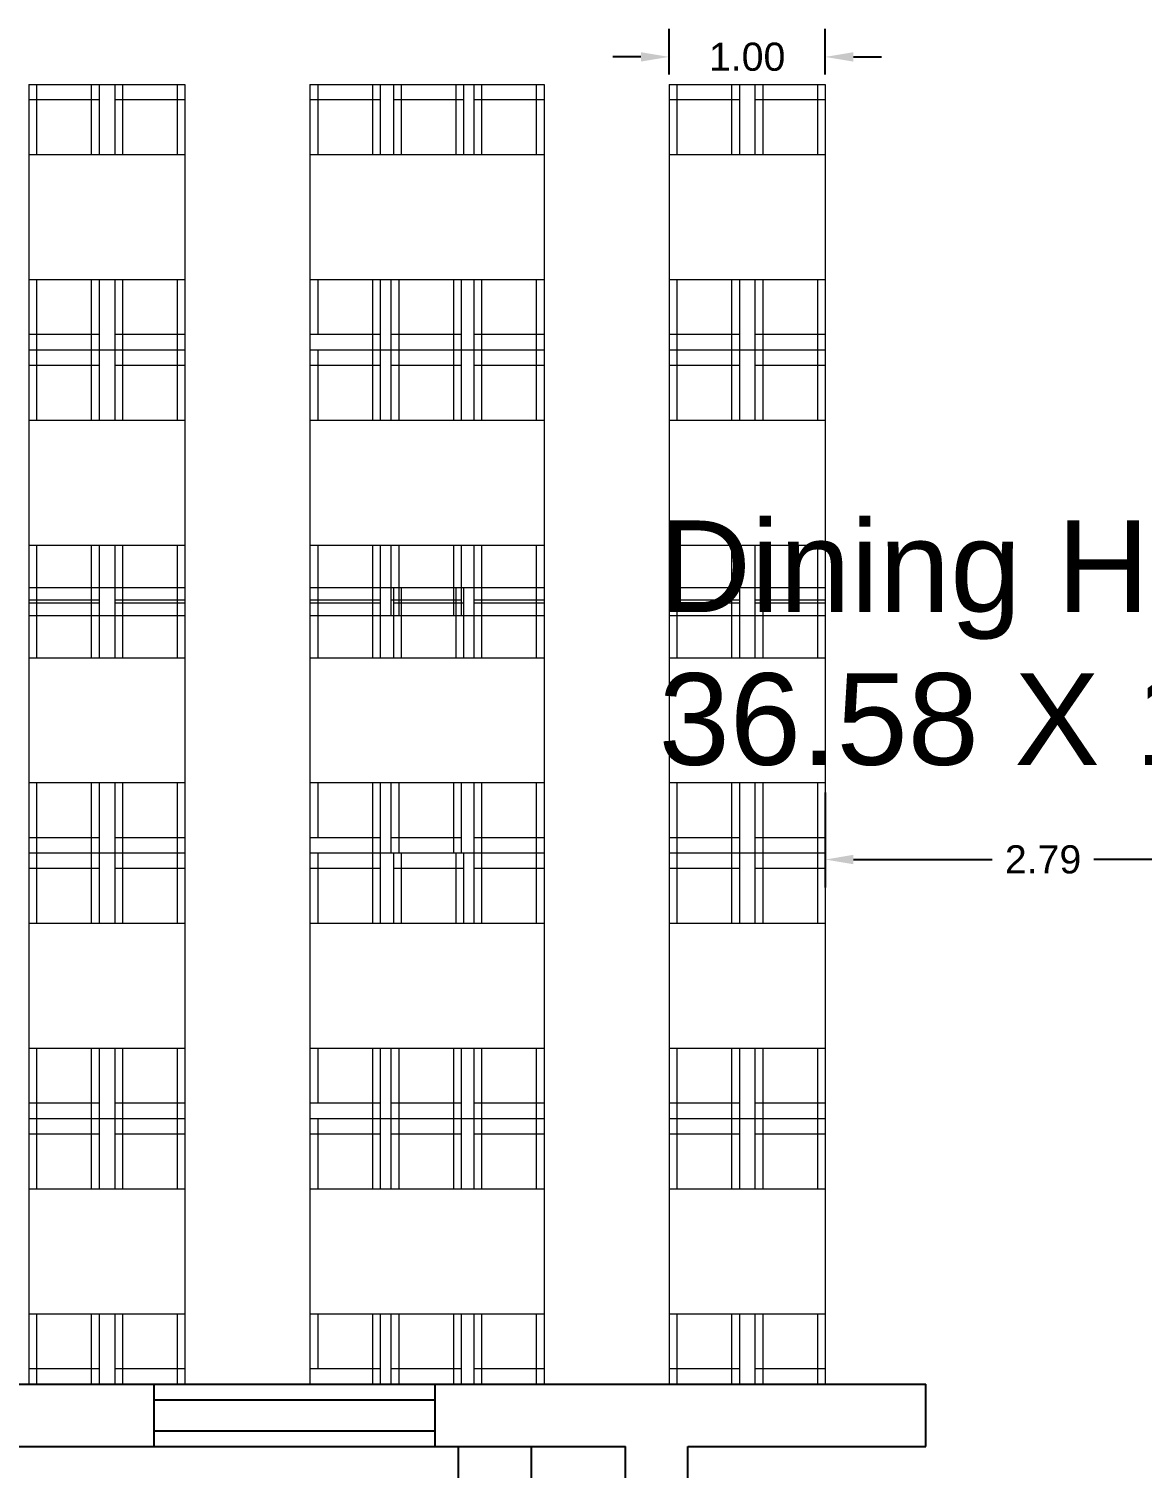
# Model space of a CAD drawing. Header units: inches. Extents: x 101 to 668, y -217 to 99.
# Drawn here: x 319.55 to 326.68, y 70.1 to 79.31 of the extents above; entities that cross this region are included whole.
import ezdxf

# ---------------------------------------------------------------- set-up
doc = ezdxf.new("R2010")
doc.units = ezdxf.units.IN
doc.header["$MEASUREMENT"] = 0
doc.layers.add('FUR', color=1, linetype='Continuous', lineweight=15)
doc.styles.get("Standard").update_dxf_attribs({"font": 'arial.ttf'})
doc.dimstyles.get("Standard").update_dxf_attribs({"dimtxt": 0.18, "dimasz": 0.18, "dimexe": 0.18, "dimexo": 0.0625, "dimgap": 0.09, "dimtad": 0, "dimtih": 1, "dimtoh": 1, "dimdec": 4, "dimzin": 0, "dimdsep": 46, "dimtxsty": 'Standard', "dimcen": 0.09, "dimadec": 0, "dimazin": 0, "dimtfac": 1, "dimtdec": 4, "dimtofl": 0, "dimtmove": 0, "dimatfit": 3, "dimfxl": 1, "dimtolj": 1, "dimtzin": 0, "dimarcsym": 0})

# ---------------------------------------------------------------- blocks, each defined once
blk = doc.blocks.new('*D166')
at = {"color": 0, "lineweight": -2}
for p, q in [((324.6482, 74.4231), (324.6482, 73.8135)), ((327.4382, 74.4231), (327.4382, 73.8135)), ((324.8282, 73.9935), (325.7177, 73.9935)), ((327.2582, 73.9935), (326.3687, 73.9935))]:
    blk.add_line(p, q, dxfattribs=at)
at = {"color": 0}
for points in [[(324.8282, 74.0235), (324.8282, 73.9635), (324.6482, 73.9935)], [(327.2582, 74.0235), (327.2582, 73.9635), (327.4382, 73.9935)]]:
    blk.add_solid(points, dxfattribs=at)
at = {"layer": 'Defpoints', "color": 0}
for p in [(324.6482, 74.4856), (327.4382, 74.4856), (327.4382, 73.9935)]:
    blk.add_point(p, dxfattribs=at)
at = {"color": 0, "insert": (326.0432, 73.9935), "char_height": 0.18, "attachment_point": 5}
blk.add_mtext('\\A1;2.79', dxfattribs=at)
blk = doc.blocks.new('*D162')
at = {"color": 0, "lineweight": -2}
for p, q in [((323.6482, 79.0181), (323.6482, 79.3114)), ((324.6482, 79.0181), (324.6482, 79.3114)), ((323.4682, 79.1314), (323.2882, 79.1314)), ((324.8282, 79.1314), (325.0082, 79.1314))]:
    blk.add_line(p, q, dxfattribs=at)
at = {"color": 0}
for points in [[(323.4682, 79.1614), (323.4682, 79.1014), (323.6482, 79.1314)], [(324.8282, 79.1614), (324.8282, 79.1014), (324.6482, 79.1314)]]:
    blk.add_solid(points, dxfattribs=at)
at = {"layer": 'Defpoints', "color": 0}
for p in [(324.6482, 79.1314), (323.6482, 78.9556), (324.6482, 78.9556)]:
    blk.add_point(p, dxfattribs=at)
at = {"color": 0, "insert": (324.1482, 79.1314), "char_height": 0.18, "attachment_point": 5}
blk.add_mtext('\\A1;1.00', dxfattribs=at)

msp = doc.modelspace()

# ---------------------------------------------------------------- linework, layer by layer
for p, q in [((307.74818, 70.63562), (325.29318, 70.63562)), ((320.34818, 70.63562), (320.34818, 70.23562)), ((320.34818, 70.63562), (320.34818, 70.23562)), ((322.14818, 70.63562), (322.14818, 70.23562)), ((325.29318, 70.23562), (325.29318, 70.63562)), ((320.34818, 70.53562), (322.14818, 70.53562)), ((320.34818, 70.33562), (322.14818, 70.33562)), ((307.34818, 70.23562), (323.36818, 70.23562)), ((320.34818, 70.23562), (320.34818, 70.23562)), ((322.29818, 70.23562), (322.29818, 69.63562)), ((322.76818, 65.28562), (322.76818, 70.23562)), ((323.36818, 65.28562), (323.36818, 70.23562)), ((323.76818, 70.23562), (325.29318, 70.23562)), ((323.76818, 65.68562), (323.76818, 70.23562))]:
    msp.add_line(p, q)
at = {"layer": 'FUR', "lineweight": 20}
for p, q in [((319.54818, 78.95562), (319.54818, 77.25562)), ((319.54818, 78.95562), (319.99818, 78.95562)), ((319.54818, 78.95562), (320.54818, 78.95562)), ((319.59818, 78.95562), (319.59818, 78.50562)), ((319.94818, 78.95562), (319.94818, 78.50562)), ((319.99818, 78.95562), (319.99818, 78.50562)), ((320.09818, 78.95562), (320.54818, 78.95562)), ((320.09818, 78.95562), (320.09818, 78.50562)), ((320.14818, 78.95562), (320.14818, 78.50562)), ((320.49818, 78.95562), (320.49818, 78.50562)), ((320.54818, 78.95562), (320.54818, 78.50562)), ((320.54818, 78.95562), (320.54818, 77.70562)), ((321.34818, 78.95562), (321.34818, 77.70562)), ((321.34818, 78.95562), (321.34818, 78.50562)), ((321.34818, 78.95562), (321.79818, 78.95562)), ((321.34818, 78.95562), (322.84818, 78.95562)), ((321.39818, 78.95562), (321.39818, 78.50562)), ((321.74818, 78.95562), (321.74818, 78.50562)), ((321.79818, 78.95562), (321.79818, 78.50562)), ((321.88283, 78.95562), (321.88283, 78.50562)), ((321.93283, 78.95562), (321.93283, 78.50562)), ((321.99818, 78.95562), (322.44818, 78.95562)), ((322.28283, 78.95562), (322.28283, 78.50562)), ((322.33283, 78.95562), (322.33283, 78.50562)), ((322.39818, 78.95562), (322.39818, 78.50562)), ((322.44818, 78.95562), (322.44818, 78.50562)), ((322.79818, 78.95562), (322.79818, 78.50562)), ((322.84818, 78.95562), (322.84818, 77.25562)), ((322.84818, 78.95562), (322.84818, 78.50562)), ((323.64818, 78.95562), (323.64818, 77.25562)), ((323.64818, 78.95562), (323.64818, 77.25562)), ((323.64818, 78.95562), (324.09818, 78.95562)), ((323.64818, 78.95562), (324.64818, 78.95562)), ((323.64818, 78.95562), (323.64818, 77.25562)), ((323.64818, 78.95562), (324.09818, 78.95562)), ((323.64818, 78.95562), (324.64818, 78.95562)), ((323.69818, 78.95562), (323.69818, 78.50562)), ((323.69818, 78.95562), (323.69818, 78.50562)), ((324.04818, 78.95562), (324.04818, 78.50562)), ((324.04818, 78.95562), (324.04818, 78.50562)), ((324.09818, 78.95562), (324.09818, 78.50562)), ((324.09818, 78.95562), (324.09818, 78.50562)), ((324.19818, 78.95562), (324.64818, 78.95562)), ((324.19818, 78.95562), (324.19818, 78.50562)), ((324.19818, 78.95562), (324.64818, 78.95562)), ((324.19818, 78.95562), (324.19818, 78.50562)), ((324.24818, 78.95562), (324.24818, 78.50562)), ((324.24818, 78.95562), (324.24818, 78.50562)), ((324.59818, 78.95562), (324.59818, 78.50562)), ((324.59818, 78.95562), (324.59818, 78.50562)), ((324.64818, 78.95562), (324.64818, 78.50562)), ((324.64818, 78.95562), (324.64818, 77.70562)), ((324.64818, 78.95562), (324.64818, 78.50562)), ((324.64818, 78.95562), (324.64818, 77.70562)), ((319.99818, 78.85562), (319.54818, 78.85562)), ((320.54818, 78.85562), (320.09818, 78.85562)), ((321.79818, 78.85562), (321.34818, 78.85562)), ((322.33283, 78.85562), (321.88283, 78.85562)), ((322.84818, 78.85562), (322.39818, 78.85562)), ((324.09818, 78.85562), (323.64818, 78.85562)), ((324.09818, 78.85562), (323.64818, 78.85562)), ((324.64818, 78.85562), (324.19818, 78.85562)), ((324.64818, 78.85562), (324.19818, 78.85562)), ((320.09818, 78.70562), (320.09818, 78.50562)), ((321.34818, 78.70562), (321.34818, 78.50562)), ((321.88283, 78.70562), (321.88283, 78.50562)), ((324.19818, 78.70562), (324.19818, 78.50562)), ((324.19818, 78.70562), (324.19818, 78.50562)), ((319.54818, 78.50562), (320.09818, 78.50562)), ((320.09818, 78.50562), (320.54818, 78.50562)), ((321.34818, 78.50562), (321.88283, 78.50562)), ((321.34818, 78.50562), (321.34818, 77.70562)), ((321.88283, 78.50562), (322.39818, 78.50562)), ((322.39818, 78.50562), (322.84818, 78.50562)), ((323.64818, 78.50562), (324.19818, 78.50562)), ((323.64818, 78.50562), (324.19818, 78.50562)), ((324.19818, 78.50562), (324.64818, 78.50562)), ((324.19818, 78.50562), (324.64818, 78.50562)), ((319.54818, 77.70562), (320.09818, 77.70562)), ((319.59818, 77.70562), (319.59818, 77.25562)), ((319.94818, 77.70562), (319.94818, 77.25562)), ((319.99818, 77.70562), (319.99818, 77.25562)), ((320.09818, 77.70562), (320.54818, 77.70562)), ((320.09818, 77.70562), (320.09818, 77.25562)), ((320.14818, 77.70562), (320.14818, 77.25562)), ((320.49818, 77.70562), (320.49818, 77.25562)), ((320.54818, 77.70562), (320.54818, 77.25562)), ((320.54818, 77.70562), (320.54818, 77.25562)), ((321.34818, 77.70562), (321.86739, 77.70562)), ((321.34818, 77.70562), (321.34818, 77.25562)), ((321.39818, 77.70562), (321.39818, 77.35562)), ((321.74818, 77.70562), (321.74818, 77.25562)), ((321.79818, 77.70562), (321.79818, 77.25562)), ((321.86739, 77.70562), (322.39818, 77.70562)), ((321.86739, 77.70562), (321.86739, 77.25562)), ((321.91739, 77.70562), (321.91739, 77.25562)), ((322.26739, 77.70562), (322.26739, 77.25562)), ((322.31739, 77.70562), (322.31739, 77.25562)), ((322.39818, 77.70562), (322.84818, 77.70562)), ((322.39818, 77.70562), (322.39818, 77.25562)), ((322.44818, 77.70562), (322.44818, 77.25562)), ((322.79818, 77.70562), (322.79818, 77.25562)), ((322.84818, 77.70562), (322.84818, 77.25562)), ((323.64818, 77.70562), (324.19818, 77.70562)), ((323.64818, 77.70562), (324.19818, 77.70562)), ((323.69818, 77.70562), (323.69818, 77.25562)), ((323.69818, 77.70562), (323.69818, 77.25562)), ((324.04818, 77.70562), (324.04818, 77.25562)), ((324.04818, 77.70562), (324.04818, 77.25562)), ((324.09818, 77.70562), (324.09818, 77.25562)), ((324.09818, 77.70562), (324.09818, 77.25562)), ((324.19818, 77.70562), (324.64818, 77.70562)), ((324.19818, 77.70562), (324.19818, 77.25562)), ((324.19818, 77.70562), (324.64818, 77.70562)), ((324.19818, 77.70562), (324.19818, 77.25562)), ((324.24818, 77.70562), (324.24818, 77.25562)), ((324.24818, 77.70562), (324.24818, 77.25562)), ((324.59818, 77.70562), (324.59818, 77.25562)), ((324.59818, 77.70562), (324.59818, 77.25562)), ((324.64818, 77.70562), (324.64818, 77.25562)), ((324.64818, 77.70562), (324.64818, 77.25562)), ((324.64818, 77.70562), (324.64818, 77.25562)), ((324.64818, 77.70562), (324.64818, 77.25562)), ((319.54818, 77.35562), (319.99818, 77.35562)), ((320.09818, 77.35562), (320.54818, 77.35562)), ((321.34818, 77.35562), (321.79818, 77.35562)), ((321.86739, 77.35562), (322.31739, 77.35562)), ((322.39818, 77.35562), (322.84818, 77.35562)), ((323.64818, 77.35562), (324.09818, 77.35562)), ((323.64818, 77.35562), (324.09818, 77.35562)), ((324.19818, 77.35562), (324.64818, 77.35562)), ((324.19818, 77.35562), (324.64818, 77.35562)), ((319.54818, 77.25562), (319.99818, 77.25562)), ((319.54818, 77.25562), (320.54818, 77.25562)), ((319.54818, 77.25562), (319.54818, 75.55562)), ((319.54818, 77.25562), (319.54818, 75.55562)), ((319.54818, 77.25562), (319.99818, 77.25562)), ((319.54818, 77.25562), (320.54818, 77.25562)), ((319.59818, 77.25562), (319.59818, 76.80562)), ((319.94818, 77.25562), (319.94818, 76.80562)), ((319.99818, 77.25562), (319.99818, 76.80562)), ((320.09818, 77.25562), (320.54818, 77.25562)), ((320.09818, 77.25562), (320.09818, 76.80562)), ((320.14818, 77.25562), (320.14818, 76.80562)), ((320.19818, 77.25562), (320.54818, 77.25562)), ((320.49818, 77.25562), (320.49818, 76.80562)), ((320.54818, 77.25562), (320.54818, 76.80562)), ((320.54818, 77.25562), (320.54818, 76.00562)), ((321.34818, 77.25562), (321.79818, 77.25562)), ((321.34818, 77.25562), (322.84818, 77.25562)), ((321.34818, 77.25562), (321.34818, 76.00562)), ((321.34818, 77.25562), (321.34818, 76.80562)), ((321.34818, 77.25562), (321.79818, 77.25562)), ((321.34818, 77.25562), (322.84818, 77.25562)), ((321.39818, 77.25562), (321.39818, 76.80562)), ((321.74818, 77.25562), (321.74818, 76.80562)), ((321.79818, 77.25562), (321.79818, 76.80562)), ((321.86739, 77.25562), (321.86739, 76.80562)), ((321.91739, 77.25562), (321.91739, 76.80562)), ((321.99818, 77.25562), (322.44818, 77.25562)), ((321.99818, 77.25562), (322.44818, 77.25562)), ((322.26739, 77.25562), (322.26739, 76.80562)), ((322.31739, 77.25562), (322.31739, 76.80562)), ((322.39818, 77.25562), (322.39818, 76.80562)), ((322.44818, 77.25562), (322.44818, 76.80562)), ((322.79818, 77.25562), (322.79818, 76.80562)), ((322.84818, 77.25562), (322.84818, 75.55562)), ((322.84818, 77.25562), (322.84818, 76.80562)), ((323.64818, 77.25562), (324.09818, 77.25562)), ((323.64818, 77.25562), (324.64818, 77.25562)), ((323.64818, 77.25562), (324.09818, 77.25562)), ((323.64818, 77.25562), (324.64818, 77.25562)), ((323.64818, 77.25562), (323.64818, 75.55562)), ((323.64818, 77.25562), (323.64818, 75.55562)), ((323.64818, 77.25562), (324.09818, 77.25562)), ((323.64818, 77.25562), (324.64818, 77.25562)), ((323.69818, 77.25562), (323.69818, 76.80562)), ((324.04818, 77.25562), (324.04818, 76.80562)), ((324.09818, 77.25562), (324.09818, 76.80562)), ((324.19818, 77.25562), (324.64818, 77.25562)), ((324.19818, 77.25562), (324.19818, 76.80562)), ((324.24818, 77.25562), (324.24818, 76.80562)), ((324.29818, 77.25562), (324.64818, 77.25562)), ((324.29818, 77.25562), (324.64818, 77.25562)), ((324.59818, 77.25562), (324.59818, 76.80562)), ((324.64818, 77.25562), (324.64818, 76.80562)), ((324.64818, 77.25562), (324.64818, 76.00562)), ((319.99818, 77.15562), (319.54818, 77.15562)), ((320.54818, 77.15562), (320.09818, 77.15562)), ((321.79818, 77.15562), (321.34818, 77.15562)), ((322.31739, 77.15562), (321.86739, 77.15562)), ((322.84818, 77.15562), (322.39818, 77.15562)), ((324.09818, 77.15562), (323.64818, 77.15562)), ((324.64818, 77.15562), (324.19818, 77.15562)), ((320.09818, 77.00562), (320.09818, 76.80562)), ((321.34818, 77.00562), (321.34818, 76.80562)), ((324.19818, 77.00562), (324.19818, 76.80562)), ((319.54818, 76.80562), (320.09818, 76.80562)), ((320.09818, 76.80562), (320.54818, 76.80562)), ((321.34818, 76.80562), (321.88283, 76.80562)), ((321.34818, 76.80562), (321.34818, 76.00562)), ((321.88283, 76.80562), (322.39818, 76.80562)), ((322.39818, 76.80562), (322.84818, 76.80562)), ((323.64818, 76.80562), (324.19818, 76.80562)), ((324.19818, 76.80562), (324.64818, 76.80562)), ((319.54818, 76.00562), (320.09818, 76.00562)), ((319.59818, 76.00562), (319.59818, 75.55562)), ((319.94818, 76.00562), (319.94818, 75.55562)), ((319.99818, 76.00562), (319.99818, 75.55562)), ((320.09818, 76.00562), (320.54818, 76.00562)), ((320.09818, 76.00562), (320.09818, 75.55562)), ((320.14818, 76.00562), (320.14818, 75.55562)), ((320.49818, 76.00562), (320.49818, 75.55562)), ((320.54818, 76.00562), (320.54818, 75.55562)), ((320.54818, 76.00562), (320.54818, 75.55562)), ((321.34818, 76.00562), (321.86739, 76.00562)), ((321.34818, 76.00562), (321.34818, 75.55562)), ((321.39818, 76.00562), (321.39818, 75.65562)), ((321.74818, 76.00562), (321.74818, 75.55562)), ((321.79818, 76.00562), (321.79818, 75.55562)), ((321.86739, 76.00562), (322.39818, 76.00562)), ((321.86739, 76.00562), (321.86739, 75.55562)), ((321.91739, 76.00562), (321.91739, 75.55562)), ((322.26739, 76.00562), (322.26739, 75.55562)), ((322.31739, 76.00562), (322.31739, 75.55562)), ((322.39818, 76.00562), (322.84818, 76.00562)), ((322.39818, 76.00562), (322.39818, 75.55562)), ((322.44818, 76.00562), (322.44818, 75.55562)), ((322.79818, 76.00562), (322.79818, 75.55562)), ((322.84818, 76.00562), (322.84818, 75.55562)), ((323.64818, 76.00562), (324.19818, 76.00562)), ((323.69818, 76.00562), (323.69818, 75.55562)), ((324.04818, 76.00562), (324.04818, 75.55562)), ((324.09818, 76.00562), (324.09818, 75.55562)), ((324.19818, 76.00562), (324.64818, 76.00562)), ((324.19818, 76.00562), (324.19818, 75.55562)), ((324.24818, 76.00562), (324.24818, 75.55562)), ((324.59818, 76.00562), (324.59818, 75.55562)), ((324.64818, 76.00562), (324.64818, 75.55562)), ((324.64818, 76.00562), (324.64818, 75.55562)), ((319.54818, 75.73562), (319.54818, 74.03562)), ((319.54818, 75.73562), (319.99818, 75.73562)), ((319.54818, 75.73562), (320.54818, 75.73562)), ((319.54818, 75.65562), (319.99818, 75.65562)), ((319.59818, 75.73562), (319.59818, 75.28562)), ((319.94818, 75.73562), (319.94818, 75.28562)), ((319.99818, 75.73562), (319.99818, 75.28562)), ((320.09818, 75.73562), (320.54818, 75.73562)), ((320.09818, 75.73562), (320.09818, 75.28562)), ((320.09818, 75.65562), (320.54818, 75.65562)), ((320.14818, 75.73562), (320.14818, 75.28562)), ((320.49818, 75.73562), (320.49818, 75.28562)), ((320.54818, 75.73562), (320.54818, 75.28562)), ((320.54818, 75.73562), (320.54818, 74.48562)), ((321.34818, 75.73562), (321.34818, 74.48562)), ((321.34818, 75.73562), (321.34818, 75.28562)), ((321.34818, 75.73562), (321.79818, 75.73562)), ((321.34818, 75.73562), (322.84818, 75.73562)), ((321.34818, 75.65562), (321.79818, 75.65562)), ((321.39818, 75.73562), (321.39818, 75.28562)), ((321.74818, 75.73562), (321.74818, 75.28562)), ((321.79818, 75.73562), (321.79818, 75.28562)), ((321.86739, 75.65562), (322.31739, 75.65562)), ((321.88283, 75.73562), (321.88283, 75.28562)), ((321.93283, 75.73562), (321.93283, 75.28562)), ((321.99818, 75.73562), (322.44818, 75.73562)), ((322.28283, 75.73562), (322.28283, 75.28562)), ((322.33283, 75.73562), (322.33283, 75.28562)), ((322.39818, 75.73562), (322.39818, 75.28562)), ((322.39818, 75.65562), (322.84818, 75.65562)), ((322.44818, 75.73562), (322.44818, 75.28562)), ((322.79818, 75.73562), (322.79818, 75.28562)), ((322.84818, 75.73562), (322.84818, 74.03562)), ((322.84818, 75.73562), (322.84818, 75.28562)), ((323.64818, 75.73562), (323.64818, 74.03562)), ((323.64818, 75.73562), (323.64818, 74.03562)), ((323.64818, 75.73562), (324.09818, 75.73562)), ((323.64818, 75.73562), (324.64818, 75.73562)), ((323.64818, 75.73562), (323.64818, 74.03562)), ((323.64818, 75.73562), (324.09818, 75.73562)), ((323.64818, 75.73562), (324.64818, 75.73562)), ((323.64818, 75.65562), (324.09818, 75.65562)), ((323.69818, 75.73562), (323.69818, 75.28562)), ((323.69818, 75.73562), (323.69818, 75.28562)), ((324.04818, 75.73562), (324.04818, 75.28562)), ((324.04818, 75.73562), (324.04818, 75.28562)), ((324.09818, 75.73562), (324.09818, 75.28562)), ((324.09818, 75.73562), (324.09818, 75.28562)), ((324.19818, 75.73562), (324.64818, 75.73562)), ((324.19818, 75.73562), (324.19818, 75.28562)), ((324.19818, 75.73562), (324.64818, 75.73562)), ((324.19818, 75.73562), (324.19818, 75.28562)), ((324.19818, 75.65562), (324.64818, 75.65562)), ((324.24818, 75.73562), (324.24818, 75.28562)), ((324.24818, 75.73562), (324.24818, 75.28562)), ((324.59818, 75.73562), (324.59818, 75.28562)), ((324.59818, 75.73562), (324.59818, 75.28562)), ((324.64818, 75.73562), (324.64818, 75.28562)), ((324.64818, 75.73562), (324.64818, 74.48562)), ((324.64818, 75.73562), (324.64818, 75.28562)), ((324.64818, 75.73562), (324.64818, 74.48562)), ((319.99818, 75.63562), (319.54818, 75.63562)), ((319.54818, 75.55562), (319.99818, 75.55562)), ((319.54818, 75.55562), (320.54818, 75.55562)), ((320.54818, 75.63562), (320.09818, 75.63562)), ((320.19818, 75.55562), (320.54818, 75.55562)), ((321.79818, 75.63562), (321.34818, 75.63562)), ((321.34818, 75.55562), (321.79818, 75.55562)), ((321.34818, 75.55562), (322.84818, 75.55562)), ((322.33283, 75.63562), (321.88283, 75.63562)), ((321.99818, 75.55562), (322.44818, 75.55562)), ((322.84818, 75.63562), (322.39818, 75.63562)), ((324.09818, 75.63562), (323.64818, 75.63562)), ((324.09818, 75.63562), (323.64818, 75.63562)), ((323.64818, 75.55562), (324.09818, 75.55562)), ((323.64818, 75.55562), (324.64818, 75.55562)), ((324.64818, 75.63562), (324.19818, 75.63562)), ((324.64818, 75.63562), (324.19818, 75.63562)), ((324.29818, 75.55562), (324.64818, 75.55562)), ((320.09818, 75.48562), (320.09818, 75.28562)), ((321.34818, 75.48562), (321.34818, 75.28562)), ((321.88283, 75.48562), (321.88283, 75.28562)), ((324.19818, 75.48562), (324.19818, 75.28562)), ((324.19818, 75.48562), (324.19818, 75.28562)), ((319.54818, 75.28562), (320.09818, 75.28562)), ((320.09818, 75.28562), (320.54818, 75.28562)), ((321.34818, 75.28562), (321.88283, 75.28562)), ((321.34818, 75.28562), (321.34818, 74.48562)), ((321.88283, 75.28562), (322.39818, 75.28562)), ((322.39818, 75.28562), (322.84818, 75.28562)), ((323.64818, 75.28562), (324.19818, 75.28562)), ((323.64818, 75.28562), (324.19818, 75.28562)), ((324.19818, 75.28562), (324.64818, 75.28562)), ((324.19818, 75.28562), (324.64818, 75.28562)), ((319.54818, 74.48562), (320.09818, 74.48562)), ((319.59818, 74.48562), (319.59818, 74.03562)), ((319.94818, 74.48562), (319.94818, 74.03562)), ((319.99818, 74.48562), (319.99818, 74.03562)), ((320.09818, 74.48562), (320.54818, 74.48562)), ((320.09818, 74.48562), (320.09818, 74.03562)), ((320.14818, 74.48562), (320.14818, 74.03562)), ((320.49818, 74.48562), (320.49818, 74.03562)), ((320.54818, 74.48562), (320.54818, 74.03562)), ((320.54818, 74.48562), (320.54818, 74.03562)), ((321.34818, 74.48562), (321.86739, 74.48562)), ((321.34818, 74.48562), (321.34818, 74.03562)), ((321.39818, 74.48562), (321.39818, 74.13562)), ((321.74818, 74.48562), (321.74818, 74.03562)), ((321.79818, 74.48562), (321.79818, 74.03562)), ((321.86739, 74.48562), (322.39818, 74.48562)), ((321.86739, 74.48562), (321.86739, 74.03562)), ((321.91739, 74.48562), (321.91739, 74.03562)), ((322.26739, 74.48562), (322.26739, 74.03562)), ((322.31739, 74.48562), (322.31739, 74.03562)), ((322.39818, 74.48562), (322.84818, 74.48562)), ((322.39818, 74.48562), (322.39818, 74.03562)), ((322.44818, 74.48562), (322.44818, 74.03562)), ((322.79818, 74.48562), (322.79818, 74.03562)), ((322.84818, 74.48562), (322.84818, 74.03562)), ((323.64818, 74.48562), (324.19818, 74.48562)), ((323.64818, 74.48562), (324.19818, 74.48562)), ((323.69818, 74.48562), (323.69818, 74.03562)), ((323.69818, 74.48562), (323.69818, 74.03562)), ((324.04818, 74.48562), (324.04818, 74.03562)), ((324.04818, 74.48562), (324.04818, 74.03562)), ((324.09818, 74.48562), (324.09818, 74.03562)), ((324.09818, 74.48562), (324.09818, 74.03562)), ((324.19818, 74.48562), (324.64818, 74.48562)), ((324.19818, 74.48562), (324.19818, 74.03562)), ((324.19818, 74.48562), (324.64818, 74.48562)), ((324.19818, 74.48562), (324.19818, 74.03562)), ((324.24818, 74.48562), (324.24818, 74.03562)), ((324.24818, 74.48562), (324.24818, 74.03562)), ((324.59818, 74.48562), (324.59818, 74.03562)), ((324.59818, 74.48562), (324.59818, 74.03562)), ((324.64818, 74.48562), (324.64818, 74.03562)), ((324.64818, 74.48562), (324.64818, 74.03562)), ((324.64818, 74.48562), (324.64818, 74.03562)), ((324.64818, 74.48562), (324.64818, 74.03562)), ((319.54818, 74.13562), (319.99818, 74.13562)), ((320.09818, 74.13562), (320.54818, 74.13562)), ((321.34818, 74.13562), (321.79818, 74.13562)), ((321.86739, 74.13562), (322.31739, 74.13562)), ((322.39818, 74.13562), (322.84818, 74.13562)), ((323.64818, 74.13562), (324.09818, 74.13562)), ((323.64818, 74.13562), (324.09818, 74.13562)), ((324.19818, 74.13562), (324.64818, 74.13562)), ((324.19818, 74.13562), (324.64818, 74.13562)), ((319.54818, 74.03562), (319.54818, 72.33562)), ((319.54818, 74.03562), (319.54818, 72.33562)), ((319.54818, 74.03562), (319.99818, 74.03562)), ((319.54818, 74.03562), (320.54818, 74.03562)), ((319.54818, 74.03562), (319.99818, 74.03562)), ((319.54818, 74.03562), (320.54818, 74.03562)), ((319.54818, 74.03562), (319.99818, 74.03562)), ((319.54818, 74.03562), (320.54818, 74.03562)), ((319.59818, 74.03562), (319.59818, 73.58562)), ((319.94818, 74.03562), (319.94818, 73.58562)), ((319.99818, 74.03562), (319.99818, 73.58562)), ((320.09818, 74.03562), (320.54818, 74.03562)), ((320.09818, 74.03562), (320.09818, 73.58562)), ((320.09818, 74.03562), (320.54818, 74.03562)), ((320.14818, 74.03562), (320.14818, 73.58562)), ((320.19818, 74.03562), (320.54818, 74.03562)), ((320.49818, 74.03562), (320.49818, 73.58562)), ((320.54818, 74.03562), (320.54818, 73.58562)), ((320.54818, 74.03562), (320.54818, 72.78562)), ((321.34818, 74.03562), (321.34818, 72.78562)), ((321.34818, 74.03562), (321.34818, 73.58562)), ((321.34818, 74.03562), (321.79818, 74.03562)), ((321.34818, 74.03562), (322.84818, 74.03562)), ((321.34818, 74.03562), (321.79818, 74.03562)), ((321.34818, 74.03562), (322.84818, 74.03562)), ((321.34818, 74.03562), (321.79818, 74.03562)), ((321.34818, 74.03562), (322.84818, 74.03562)), ((321.39818, 74.03562), (321.39818, 73.58562)), ((321.74818, 74.03562), (321.74818, 73.58562)), ((321.79818, 74.03562), (321.79818, 73.58562)), ((321.88283, 74.03562), (321.88283, 73.58562)), ((321.93283, 74.03562), (321.93283, 73.58562)), ((321.99818, 74.03562), (322.44818, 74.03562)), ((321.99818, 74.03562), (322.44818, 74.03562)), ((321.99818, 74.03562), (322.44818, 74.03562)), ((322.28283, 74.03562), (322.28283, 73.58562)), ((322.33283, 74.03562), (322.33283, 73.58562)), ((322.39818, 74.03562), (322.39818, 73.58562)), ((322.44818, 74.03562), (322.44818, 73.58562)), ((322.79818, 74.03562), (322.79818, 73.58562)), ((322.84818, 74.03562), (322.84818, 72.33562)), ((322.84818, 74.03562), (322.84818, 73.58562)), ((323.64818, 74.03562), (323.64818, 72.33562)), ((323.64818, 74.03562), (323.64818, 72.33562)), ((323.64818, 74.03562), (324.09818, 74.03562)), ((323.64818, 74.03562), (324.64818, 74.03562)), ((323.64818, 74.03562), (324.09818, 74.03562)), ((323.64818, 74.03562), (324.64818, 74.03562)), ((323.64818, 74.03562), (324.09818, 74.03562)), ((323.64818, 74.03562), (324.64818, 74.03562)), ((323.64818, 74.03562), (324.09818, 74.03562)), ((323.64818, 74.03562), (324.64818, 74.03562)), ((323.69818, 74.03562), (323.69818, 73.58562)), ((324.04818, 74.03562), (324.04818, 73.58562)), ((324.09818, 74.03562), (324.09818, 73.58562)), ((324.19818, 74.03562), (324.64818, 74.03562)), ((324.19818, 74.03562), (324.19818, 73.58562)), ((324.19818, 74.03562), (324.64818, 74.03562)), ((324.24818, 74.03562), (324.24818, 73.58562)), ((324.29818, 74.03562), (324.64818, 74.03562)), ((324.29818, 74.03562), (324.64818, 74.03562)), ((324.59818, 74.03562), (324.59818, 73.58562)), ((324.64818, 74.03562), (324.64818, 73.58562)), ((324.64818, 74.03562), (324.64818, 72.78562)), ((319.99818, 73.93562), (319.54818, 73.93562)), ((320.54818, 73.93562), (320.09818, 73.93562)), ((321.79818, 73.93562), (321.34818, 73.93562)), ((322.33283, 73.93562), (321.88283, 73.93562)), ((322.84818, 73.93562), (322.39818, 73.93562)), ((324.09818, 73.93562), (323.64818, 73.93562)), ((324.64818, 73.93562), (324.19818, 73.93562)), ((320.09818, 73.78562), (320.09818, 73.58562)), ((321.34818, 73.78562), (321.34818, 73.58562)), ((321.88283, 73.78562), (321.88283, 73.58562)), ((324.19818, 73.78562), (324.19818, 73.58562)), ((319.54818, 73.58562), (320.09818, 73.58562)), ((320.09818, 73.58562), (320.54818, 73.58562)), ((321.34818, 73.58562), (321.88283, 73.58562)), ((321.34818, 73.58562), (321.34818, 72.78562)), ((321.88283, 73.58562), (322.39818, 73.58562)), ((322.39818, 73.58562), (322.84818, 73.58562)), ((323.64818, 73.58562), (324.19818, 73.58562)), ((324.19818, 73.58562), (324.64818, 73.58562)), ((319.54818, 72.78562), (320.09818, 72.78562)), ((319.59818, 72.78562), (319.59818, 72.33562)), ((319.94818, 72.78562), (319.94818, 72.33562)), ((319.99818, 72.78562), (319.99818, 72.33562)), ((320.09818, 72.78562), (320.54818, 72.78562)), ((320.09818, 72.78562), (320.09818, 72.33562)), ((320.14818, 72.78562), (320.14818, 72.33562)), ((320.49818, 72.78562), (320.49818, 72.33562)), ((320.54818, 72.78562), (320.54818, 72.33562)), ((320.54818, 72.78562), (320.54818, 72.33562)), ((321.34818, 72.78562), (321.86739, 72.78562)), ((321.34818, 72.78562), (321.34818, 72.33562)), ((321.39818, 72.78562), (321.39818, 72.43562)), ((321.74818, 72.78562), (321.74818, 72.33562)), ((321.79818, 72.78562), (321.79818, 72.33562)), ((321.86739, 72.78562), (322.39818, 72.78562)), ((321.86739, 72.78562), (321.86739, 72.33562)), ((321.91739, 72.78562), (321.91739, 72.33562)), ((322.26739, 72.78562), (322.26739, 72.33562)), ((322.31739, 72.78562), (322.31739, 72.33562)), ((322.39818, 72.78562), (322.84818, 72.78562)), ((322.39818, 72.78562), (322.39818, 72.33562)), ((322.44818, 72.78562), (322.44818, 72.33562)), ((322.79818, 72.78562), (322.79818, 72.33562)), ((322.84818, 72.78562), (322.84818, 72.33562)), ((323.64818, 72.78562), (324.19818, 72.78562)), ((323.69818, 72.78562), (323.69818, 72.33562)), ((324.04818, 72.78562), (324.04818, 72.33562)), ((324.09818, 72.78562), (324.09818, 72.33562)), ((324.19818, 72.78562), (324.64818, 72.78562)), ((324.19818, 72.78562), (324.19818, 72.33562)), ((324.24818, 72.78562), (324.24818, 72.33562)), ((324.59818, 72.78562), (324.59818, 72.33562)), ((324.64818, 72.78562), (324.64818, 72.33562)), ((324.64818, 72.78562), (324.64818, 72.33562)), ((319.54818, 72.43562), (319.99818, 72.43562)), ((320.09818, 72.43562), (320.54818, 72.43562)), ((321.34818, 72.43562), (321.79818, 72.43562)), ((321.86739, 72.43562), (322.31739, 72.43562)), ((322.39818, 72.43562), (322.84818, 72.43562)), ((323.64818, 72.43562), (324.09818, 72.43562)), ((324.19818, 72.43562), (324.64818, 72.43562)), ((319.54818, 72.33562), (319.99818, 72.33562)), ((319.54818, 72.33562), (320.54818, 72.33562)), ((319.54818, 72.33562), (319.54818, 70.63562)), ((319.54818, 72.33562), (319.54818, 70.63562)), ((319.54818, 72.33562), (319.99818, 72.33562)), ((319.54818, 72.33562), (320.54818, 72.33562)), ((319.59818, 72.33562), (319.59818, 71.88562)), ((319.94818, 72.33562), (319.94818, 71.88562)), ((319.99818, 72.33562), (319.99818, 71.88562)), ((320.09818, 72.33562), (320.54818, 72.33562)), ((320.09818, 72.33562), (320.09818, 71.88562)), ((320.14818, 72.33562), (320.14818, 71.88562)), ((320.19818, 72.33562), (320.54818, 72.33562)), ((320.49818, 72.33562), (320.49818, 71.88562)), ((320.54818, 72.33562), (320.54818, 71.88562)), ((320.54818, 72.33562), (320.54818, 71.08562)), ((321.34818, 72.33562), (321.79818, 72.33562)), ((321.34818, 72.33562), (322.84818, 72.33562)), ((321.34818, 72.33562), (321.34818, 71.08562)), ((321.34818, 72.33562), (321.34818, 71.88562)), ((321.34818, 72.33562), (321.79818, 72.33562)), ((321.34818, 72.33562), (322.84818, 72.33562)), ((321.39818, 72.33562), (321.39818, 71.88562)), ((321.74818, 72.33562), (321.74818, 71.88562)), ((321.79818, 72.33562), (321.79818, 71.88562)), ((321.86739, 72.33562), (321.86739, 71.88562)), ((321.91739, 72.33562), (321.91739, 71.88562)), ((321.99818, 72.33562), (322.44818, 72.33562)), ((321.99818, 72.33562), (322.44818, 72.33562)), ((322.26739, 72.33562), (322.26739, 71.88562)), ((322.31739, 72.33562), (322.31739, 71.88562)), ((322.39818, 72.33562), (322.39818, 71.88562)), ((322.44818, 72.33562), (322.44818, 71.88562)), ((322.79818, 72.33562), (322.79818, 71.88562)), ((322.84818, 72.33562), (322.84818, 70.63562)), ((322.84818, 72.33562), (322.84818, 71.88562)), ((323.64818, 72.33562), (324.09818, 72.33562)), ((323.64818, 72.33562), (324.64818, 72.33562)), ((323.64818, 72.33562), (323.64818, 70.63562)), ((323.64818, 72.33562), (323.64818, 70.63562)), ((323.64818, 72.33562), (324.09818, 72.33562)), ((323.64818, 72.33562), (324.64818, 72.33562)), ((323.69818, 72.33562), (323.69818, 71.88562)), ((324.04818, 72.33562), (324.04818, 71.88562)), ((324.09818, 72.33562), (324.09818, 71.88562)), ((324.19818, 72.33562), (324.64818, 72.33562)), ((324.19818, 72.33562), (324.19818, 71.88562)), ((324.24818, 72.33562), (324.24818, 71.88562)), ((324.29818, 72.33562), (324.64818, 72.33562)), ((324.59818, 72.33562), (324.59818, 71.88562)), ((324.64818, 72.33562), (324.64818, 71.88562)), ((324.64818, 72.33562), (324.64818, 71.08562)), ((319.99818, 72.23562), (319.54818, 72.23562)), ((320.54818, 72.23562), (320.09818, 72.23562)), ((321.79818, 72.23562), (321.34818, 72.23562)), ((322.31739, 72.23562), (321.86739, 72.23562)), ((322.84818, 72.23562), (322.39818, 72.23562)), ((324.09818, 72.23562), (323.64818, 72.23562)), ((324.64818, 72.23562), (324.19818, 72.23562)), ((320.09818, 72.08562), (320.09818, 71.88562)), ((321.34818, 72.08562), (321.34818, 71.88562)), ((324.19818, 72.08562), (324.19818, 71.88562)), ((319.54818, 71.88562), (320.09818, 71.88562)), ((320.09818, 71.88562), (320.54818, 71.88562)), ((321.34818, 71.88562), (321.88283, 71.88562)), ((321.34818, 71.88562), (321.34818, 71.08562)), ((321.88283, 71.88562), (322.39818, 71.88562)), ((322.39818, 71.88562), (322.84818, 71.88562)), ((323.64818, 71.88562), (324.19818, 71.88562)), ((324.19818, 71.88562), (324.64818, 71.88562)), ((319.54818, 71.08562), (320.09818, 71.08562)), ((319.59818, 71.08562), (319.59818, 70.63562)), ((319.94818, 71.08562), (319.94818, 70.63562)), ((319.99818, 71.08562), (319.99818, 70.63562)), ((320.09818, 71.08562), (320.54818, 71.08562)), ((320.09818, 71.08562), (320.09818, 70.63562)), ((320.14818, 71.08562), (320.14818, 70.63562)), ((320.49818, 71.08562), (320.49818, 70.63562)), ((320.54818, 71.08562), (320.54818, 70.63562)), ((320.54818, 71.08562), (320.54818, 70.63562)), ((321.34818, 71.08562), (321.86739, 71.08562)), ((321.34818, 71.08562), (321.34818, 70.63562)), ((321.34818, 71.08562), (321.34818, 70.63562)), ((321.39818, 71.08562), (321.39818, 70.73562)), ((321.74818, 71.08562), (321.74818, 70.63562)), ((321.79818, 71.08562), (321.79818, 70.63562)), ((321.86739, 71.08562), (322.39818, 71.08562)), ((321.86739, 71.08562), (321.86739, 70.63562)), ((321.91739, 71.08562), (321.91739, 70.63562)), ((322.26739, 71.08562), (322.26739, 70.63562)), ((322.31739, 71.08562), (322.31739, 70.63562)), ((322.39818, 71.08562), (322.84818, 71.08562)), ((322.39818, 71.08562), (322.39818, 70.63562)), ((322.44818, 71.08562), (322.44818, 70.63562)), ((322.79818, 71.08562), (322.79818, 70.63562)), ((322.84818, 71.08562), (322.84818, 70.63562)), ((323.64818, 71.08562), (324.19818, 71.08562)), ((323.69818, 71.08562), (323.69818, 70.63562)), ((324.04818, 71.08562), (324.04818, 70.63562)), ((324.09818, 71.08562), (324.09818, 70.63562)), ((324.19818, 71.08562), (324.64818, 71.08562)), ((324.19818, 71.08562), (324.19818, 70.63562)), ((324.24818, 71.08562), (324.24818, 70.63562)), ((324.59818, 71.08562), (324.59818, 70.63562)), ((324.64818, 71.08562), (324.64818, 70.63562)), ((324.64818, 71.08562), (324.64818, 70.63562)), ((319.54818, 70.73562), (319.99818, 70.73562)), ((320.09818, 70.73562), (320.54818, 70.73562)), ((321.34818, 70.73562), (321.79818, 70.73562)), ((321.86739, 70.73562), (322.31739, 70.73562)), ((322.39818, 70.73562), (322.84818, 70.73562)), ((323.64818, 70.73562), (324.09818, 70.73562)), ((324.19818, 70.73562), (324.64818, 70.73562)), ((320.04818, 70.63562), (320.49818, 70.63562)), ((320.04818, 70.63562), (321.04818, 70.63562)), ((320.69818, 70.63562), (321.04818, 70.63562)), ((321.84818, 70.63562), (322.29818, 70.63562)), ((321.84818, 70.63562), (323.34818, 70.63562)), ((322.49818, 70.63562), (322.94818, 70.63562))]:
    msp.add_line(p, q, dxfattribs=at)

# ---------------------------------------------------------------- texts
at = {"insert": (323.58143, 76.16408), "char_height": 0.5865869, "width": 8.6047683, "attachment_point": 1}
msp.add_mtext('Dining Hall\\P36.58 X 10.67 ', dxfattribs=at)

# ---------------------------------------------------------------- dimensions: what is measured, and where the dimension line sits
for base, p1, p2, override, picture, middle in [((324.64818, 79.13135), (323.64818, 78.95562), (324.64818, 78.95562), {"dimdec": 2}, '*D162', (324.14818, 79.13135)), ((327.43818, 73.99353), (324.64818, 74.48562), (327.43818, 74.48562), {"dimtxt": 0.18, "dimdec": 2}, '*D166', (326.04318, 73.99353))]:
    dim = msp.add_linear_dim(base=base, p1=p1, p2=p2, dimstyle='Standard', override=override)
    dim.commit()
    dim.dimension.update_dxf_attribs({"geometry": picture, "text_midpoint": middle})

doc.saveas('drawing.dxf')
